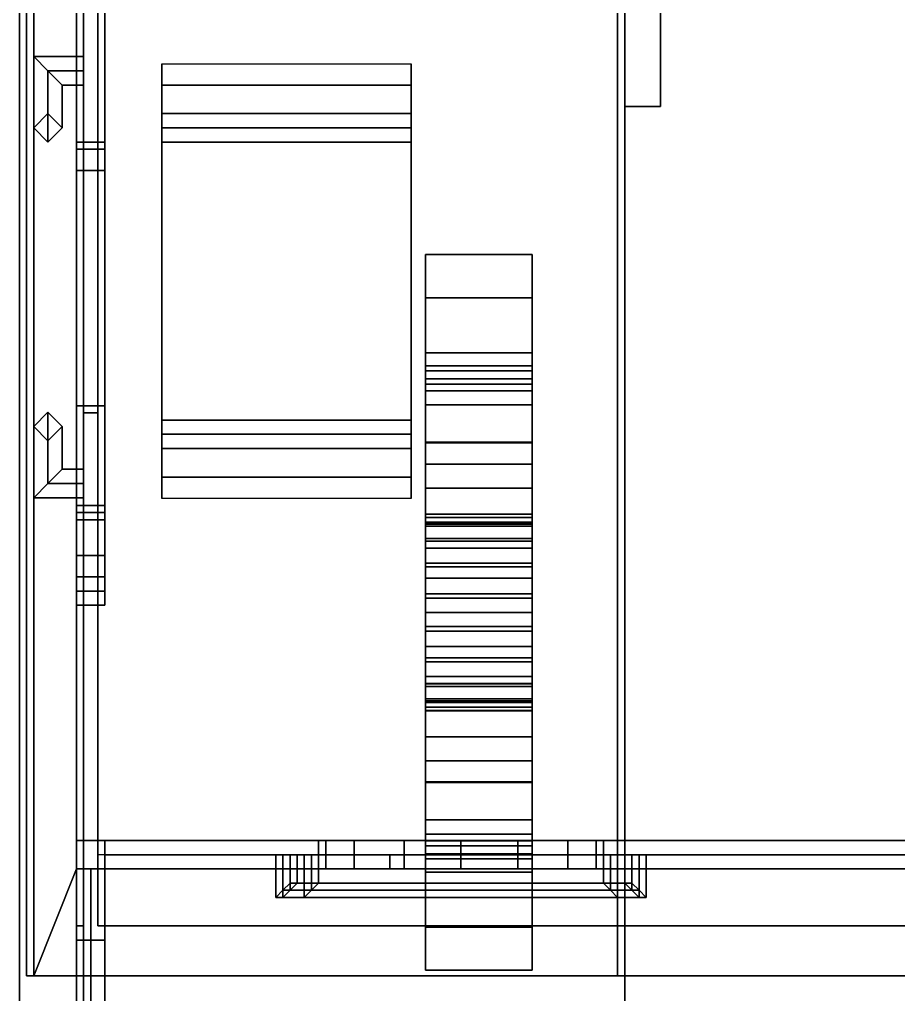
# Model space of a CAD drawing. Header units: millimetres. Extents: x -1.2 to 3, y -5.2 to 18.7.
# Drawn here: x -1.22 to 0.014, y -3.946 to -2.578 of the extents above; entities that cross this region are included whole.
import ezdxf

# ---------------------------------------------------------------- set-up
doc = ezdxf.new("R2010")
doc.units = ezdxf.units.MM
doc.layers.add('cab', color=3, linetype='Continuous')
doc.layers.add('wheels', color=1, linetype='Continuous')

msp = doc.modelspace()

# ---------------------------------------------------------------- linework, layer by layer
for points in [[(-1.22, 4.67, 1.04), (-1.22, -4.83, 1.04), (-1.22, -4.83, 1.15), (-1.22, 4.67, 1.15)], [(1.22, 4.67, 1.04), (1.22, -4.83, 1.04), (-1.22, -4.83, 1.04), (-1.22, 4.67, 1.04)], [(-1.13, 1.91, 1.15), (-1.22, 4.67, 1.15), (-1.22, -4.83, 1.15), (-1.13, -4.83, 1.15)], [(-0.37, 3.47, 0.46), (-0.37, -4.13, 0.46), (-0.37, -4.13, 1.04), (-0.37, 3.47, 1.04)], [(0.37, 3.47, 0.46), (0.37, -4.13, 0.46), (-0.37, -4.13, 0.46), (-0.37, 3.47, 0.46)], [(-0.37, -2.7, 0.43), (-0.37, -0.46, 0.14), (-0.32, -0.46, 0.14), (-0.32, -2.7, 0.43)], [(-0.37, -2.7, 0.5), (-0.37, -0.46, 0.21), (-0.37, -0.46, 0.14), (-0.37, -2.7, 0.43)], [(-0.32, -2.7, 0.5), (-0.32, -0.46, 0.21), (-0.37, -0.46, 0.21), (-0.37, -2.7, 0.5)], [(-0.32, -0.46, 0.14), (-0.32, -0.46, 0.21), (-0.32, -2.7, 0.5), (-0.32, -2.7, 0.43)], [(-1.21, -3.92, 3.29), (-0.38, -3.92, 3.37), (-0.38, -1.12, 3.37), (-1.21, -1.12, 3.29)], [(-1.21, -1.12, 3.29), (-1.2, -1.12, 3.19), (-1.2, -3.92, 3.19), (-1.21, -3.92, 3.29)], [(-1.14, -1.28, 3.19), (-1.14, -3.77, 3.19), (-1.2, -3.92, 3.19), (-1.2, -1.12, 3.19)], [(-0.38, -3.92, 3.37), (0.36, -3.92, 3.37), (0.36, -1.12, 3.37), (-0.38, -1.12, 3.37)], [(-1.14, -1.28, 3.15), (-1.14, -3.77, 3.15), (-1.14, -3.77, 3.19), (-1.14, -1.28, 3.19)], [(1.14, -1.28, 3.15), (1.14, -3.77, 3.15), (-1.14, -3.77, 3.15), (-1.14, -1.28, 3.15)], [(-1.1, -2.76, 2.44), (-1.14, -2.76, 2.44), (-1.14, -1.78, 2.44), (-1.1, -1.78, 2.44)], [(-1.14, -1.79, 2.48), (-1.14, -1.78, 2.44), (-1.14, -2.76, 2.44), (-1.14, -2.76, 2.48)], [(-1.1, -1.79, 2.48), (-1.14, -1.79, 2.48), (-1.14, -2.76, 2.48), (-1.1, -2.76, 2.48)], [(-1.1, -2.76, 2.48), (-1.1, -2.76, 2.44), (-1.1, -1.78, 2.44), (-1.1, -1.79, 2.48)], [(-1.14, -2.79, 3.09), (-1.1, -2.79, 3.09), (-1.1, -2.26, 3.09), (-1.14, -2.26, 3.09)], [(-1.14, -2.26, 3.09), (-1.14, -2.3, 3.05), (-1.14, -2.75, 3.05), (-1.14, -2.79, 3.09)], [(-1.1, -2.79, 3.09), (-1.1, -2.75, 3.05), (-1.1, -2.3, 3.05), (-1.1, -2.26, 3.09)], [(-1.14, -2.3, 3.05), (-1.1, -2.3, 3.05), (-1.1, -2.75, 3.05), (-1.14, -2.75, 3.05)], [(-1.18, -2.65, 1.32), (-1.2, -2.63, 1.3), (-1.2, -2.73, 1.3), (-1.18, -2.71, 1.32)], [(-1.2, -2.63, 1.3), (-1.18, -2.65, 1.28), (-1.18, -2.75, 1.28), (-1.2, -2.73, 1.3)], [(-1.13, -2.65, 1.32), (-1.13, -2.63, 1.3), (-1.2, -2.63, 1.3), (-1.18, -2.65, 1.32)], [(-1.13, -2.63, 1.3), (-1.13, -2.65, 1.28), (-1.18, -2.65, 1.28), (-1.2, -2.63, 1.3)], [(-1.18, -2.65, 2.34), (-1.2, -2.63, 2.32), (-1.2, -2.73, 2.32), (-1.18, -2.75, 2.34)], [(-1.2, -2.63, 2.32), (-1.18, -2.65, 2.3), (-1.18, -2.71, 2.3), (-1.2, -2.73, 2.32)], [(-1.13, -2.65, 2.34), (-1.13, -2.63, 2.32), (-1.2, -2.63, 2.32), (-1.18, -2.65, 2.34)], [(-1.13, -2.63, 2.32), (-1.13, -2.65, 2.3), (-1.18, -2.65, 2.3), (-1.2, -2.63, 2.32)], [(-1.02, -2.71, 0.94), (-1.02, -3.18, 0.94), (-1.02, -3.25, 1.04), (-1.02, -2.64, 1.04)], [(-0.67, -2.64, 1.04), (-0.67, -2.71, 0.94), (-1.02, -2.71, 0.94), (-1.02, -2.64, 1.04)], [(-0.67, -3.25, 1.04), (-0.67, -3.18, 0.94), (-0.67, -2.71, 0.94), (-0.67, -2.64, 1.04)], [(-1.16, -2.67, 1.3), (-1.18, -2.65, 1.32), (-1.18, -2.71, 1.32), (-1.16, -2.73, 1.3)], [(-1.18, -2.65, 1.28), (-1.16, -2.67, 1.3), (-1.16, -2.73, 1.3), (-1.18, -2.75, 1.28)], [(-1.13, -2.67, 1.3), (-1.13, -2.65, 1.32), (-1.18, -2.65, 1.32), (-1.16, -2.67, 1.3)], [(-1.13, -2.65, 1.28), (-1.13, -2.67, 1.3), (-1.16, -2.67, 1.3), (-1.18, -2.65, 1.28)], [(-1.16, -2.67, 2.32), (-1.18, -2.65, 2.34), (-1.18, -2.75, 2.34), (-1.16, -2.73, 2.32)], [(-1.18, -2.65, 2.3), (-1.16, -2.67, 2.32), (-1.16, -2.73, 2.32), (-1.18, -2.71, 2.3)], [(-1.13, -2.67, 2.32), (-1.13, -2.65, 2.34), (-1.18, -2.65, 2.34), (-1.16, -2.67, 2.32)], [(-1.13, -2.65, 2.3), (-1.13, -2.67, 2.32), (-1.16, -2.67, 2.32), (-1.18, -2.65, 2.3)], [(-1.02, -2.67, 0.43), (-1.02, -2.73, 0.58), (-0.67, -2.73, 0.58), (-0.67, -2.67, 0.43)], [(-1.02, -3.16, 0.58), (-1.02, -2.73, 0.58), (-1.02, -2.67, 0.43), (-1.02, -3.22, 0.43)], [(-0.67, -2.67, 0.43), (-0.67, -2.67, 0.36), (-1.02, -2.67, 0.36), (-1.02, -2.67, 0.43)], [(-1.02, -2.67, 0.36), (-1.02, -3.22, 0.36), (-1.02, -3.22, 0.43), (-1.02, -2.67, 0.43)], [(-0.67, -2.67, 0.36), (-0.67, -3.22, 0.36), (-1.02, -3.22, 0.36), (-1.02, -2.67, 0.36)], [(-0.67, -2.67, 0.43), (-0.67, -2.73, 0.58), (-0.67, -3.16, 0.58), (-0.67, -3.22, 0.43)], [(-0.67, -3.22, 0.43), (-0.67, -3.22, 0.36), (-0.67, -2.67, 0.36), (-0.67, -2.67, 0.43)], [(-1.18, -2.71, 1.32), (-1.2, -2.73, 1.3), (-1.2, -2.73, 2.32), (-1.18, -2.71, 2.3)], [(-1.16, -2.73, 1.3), (-1.18, -2.71, 1.32), (-1.18, -2.71, 2.3), (-1.16, -2.73, 2.32)], [(-1.02, -3.18, 0.94), (-1.02, -2.71, 0.94), (-1.02, -2.75, 0.82), (-1.02, -3.14, 0.82)], [(-1.02, -2.75, 0.82), (-1.02, -2.71, 0.94), (-0.67, -2.71, 0.94), (-0.67, -2.75, 0.82)], [(-0.67, -2.75, 0.82), (-0.67, -2.71, 0.94), (-0.67, -3.18, 0.94), (-0.67, -3.14, 0.82)], [(-1.2, -2.73, 1.3), (-1.18, -2.75, 1.28), (-1.18, -2.75, 2.34), (-1.2, -2.73, 2.32)], [(-1.18, -2.75, 1.28), (-1.16, -2.73, 1.3), (-1.16, -2.73, 2.32), (-1.18, -2.75, 2.34)], [(-1.02, -2.73, 0.58), (-1.02, -3.16, 0.58), (-1.02, -3.14, 0.73), (-1.02, -2.75, 0.73)], [(-0.67, -2.75, 0.73), (-0.67, -2.73, 0.58), (-1.02, -2.73, 0.58), (-1.02, -2.75, 0.73)], [(-0.67, -3.14, 0.73), (-0.67, -3.16, 0.58), (-0.67, -2.73, 0.58), (-0.67, -2.75, 0.73)], [(-1.14, -2.79, 3.09), (-1.14, -2.75, 3.05), (-1.14, -3.26, 2.99), (-1.14, -3.28, 3.03)], [(-1.14, -2.75, 3.05), (-1.1, -2.75, 3.05), (-1.1, -3.26, 2.99), (-1.14, -3.26, 2.99)], [(-1.1, -3.28, 3.03), (-1.1, -3.26, 2.99), (-1.1, -2.75, 3.05), (-1.1, -2.79, 3.09)], [(-1.02, -2.75, 0.73), (-1.02, -3.14, 0.73), (-1.02, -3.14, 0.82), (-1.02, -2.75, 0.82)], [(-0.67, -2.75, 0.82), (-0.67, -2.75, 0.73), (-1.02, -2.75, 0.73), (-1.02, -2.75, 0.82)], [(-0.67, -3.14, 0.82), (-0.67, -3.14, 0.73), (-0.67, -2.75, 0.73), (-0.67, -2.75, 0.82)], [(-1.14, -2.76, 2.48), (-1.14, -2.76, 2.44), (-1.1, -2.76, 2.44), (-1.1, -2.76, 2.48)], [(-1.14, -3.28, 3.03), (-1.1, -3.28, 3.03), (-1.1, -2.79, 3.09), (-1.14, -2.79, 3.09)], [(-1.2, -3.1491, 2.3203), (-1.18, -3.1291, 2.3403), (-1.18, -3.1291, 1.2803), (-1.2, -3.1491, 1.3003)], [(-1.18, -3.2291, 1.2803), (-1.2, -3.2491, 1.3003), (-1.2, -3.1491, 1.3003), (-1.18, -3.1291, 1.2803)], [(-1.2, -3.2491, 2.3203), (-1.18, -3.2291, 2.3403), (-1.18, -3.1291, 2.3403), (-1.2, -3.1491, 2.3203)], [(-1.18, -3.1291, 2.3403), (-1.16, -3.1491, 2.3203), (-1.16, -3.1491, 1.3003), (-1.18, -3.1291, 1.2803)], [(-1.16, -3.2091, 1.3003), (-1.18, -3.2291, 1.2803), (-1.18, -3.1291, 1.2803), (-1.16, -3.1491, 1.3003)], [(-1.18, -3.2291, 2.3403), (-1.16, -3.2091, 2.3203), (-1.16, -3.1491, 2.3203), (-1.18, -3.1291, 2.3403)], [(-1.14, -3.12, 2.44), (-1.1, -3.12, 2.44), (-1.1, -3.27, 2.44), (-1.14, -3.27, 2.44)], [(-1.14, -3.12, 2.48), (-1.14, -3.12, 2.44), (-1.14, -3.27, 2.44), (-1.14, -3.26, 2.48)], [(-1.1, -3.12, 2.48), (-1.1, -3.12, 2.44), (-1.14, -3.12, 2.44), (-1.14, -3.12, 2.48)], [(-1.14, -3.26, 2.48), (-1.1, -3.26, 2.48), (-1.1, -3.12, 2.48), (-1.14, -3.12, 2.48)], [(-1.1, -3.26, 2.48), (-1.1, -3.27, 2.44), (-1.1, -3.12, 2.44), (-1.1, -3.12, 2.48)], [(-1.02, -3.14, 0.82), (-1.02, -3.14, 0.73), (-0.67, -3.14, 0.73), (-0.67, -3.14, 0.82)], [(-1.02, -3.14, 0.73), (-1.02, -3.16, 0.58), (-0.67, -3.16, 0.58), (-0.67, -3.14, 0.73)], [(-0.67, -3.14, 0.82), (-0.67, -3.18, 0.94), (-1.02, -3.18, 0.94), (-1.02, -3.14, 0.82)], [(-1.18, -3.1691, 2.3003), (-1.2, -3.1491, 2.3203), (-1.2, -3.1491, 1.3003), (-1.18, -3.1691, 1.3203)], [(-1.2, -3.2491, 1.3003), (-1.18, -3.2291, 1.3203), (-1.18, -3.1691, 1.3203), (-1.2, -3.1491, 1.3003)], [(-1.18, -3.2291, 2.3003), (-1.2, -3.2491, 2.3203), (-1.2, -3.1491, 2.3203), (-1.18, -3.1691, 2.3003)], [(-1.16, -3.1491, 2.3203), (-1.18, -3.1691, 2.3003), (-1.18, -3.1691, 1.3203), (-1.16, -3.1491, 1.3003)], [(-1.18, -3.2291, 1.3203), (-1.16, -3.2091, 1.3003), (-1.16, -3.1491, 1.3003), (-1.18, -3.1691, 1.3203)], [(-1.16, -3.2091, 2.3203), (-1.18, -3.2291, 2.3003), (-1.18, -3.1691, 2.3003), (-1.16, -3.1491, 2.3203)], [(-0.67, -3.22, 0.43), (-0.67, -3.16, 0.58), (-1.02, -3.16, 0.58), (-1.02, -3.22, 0.43)], [(-1.02, -3.25, 1.04), (-1.02, -3.18, 0.94), (-0.67, -3.18, 0.94), (-0.67, -3.25, 1.04)], [(-1.13, -3.2091, 1.3003), (-1.13, -3.2291, 1.2803), (-1.18, -3.2291, 1.2803), (-1.16, -3.2091, 1.3003)], [(-1.13, -3.2291, 1.3203), (-1.13, -3.2091, 1.3003), (-1.16, -3.2091, 1.3003), (-1.18, -3.2291, 1.3203)], [(-1.13, -3.2091, 2.3203), (-1.13, -3.2291, 2.3003), (-1.18, -3.2291, 2.3003), (-1.16, -3.2091, 2.3203)], [(-1.13, -3.2291, 2.3403), (-1.13, -3.2091, 2.3203), (-1.16, -3.2091, 2.3203), (-1.18, -3.2291, 2.3403)], [(-1.13, -3.2291, 1.2803), (-1.13, -3.2491, 1.3003), (-1.2, -3.2491, 1.3003), (-1.18, -3.2291, 1.2803)], [(-1.13, -3.2491, 1.3003), (-1.13, -3.2291, 1.3203), (-1.18, -3.2291, 1.3203), (-1.2, -3.2491, 1.3003)], [(-1.13, -3.2291, 2.3003), (-1.13, -3.2491, 2.3203), (-1.2, -3.2491, 2.3203), (-1.18, -3.2291, 2.3003)], [(-1.13, -3.2491, 2.3203), (-1.13, -3.2291, 2.3403), (-1.18, -3.2291, 2.3403), (-1.2, -3.2491, 2.3203)], [(-1.02, -3.22, 0.43), (-1.02, -3.22, 0.36), (-0.67, -3.22, 0.36), (-0.67, -3.22, 0.43)], [(-1.14, -3.33, 2.53), (-1.1, -3.33, 2.53), (-1.1, -3.26, 2.48), (-1.14, -3.26, 2.48)], [(-1.14, -3.26, 2.48), (-1.14, -3.27, 2.44), (-1.14, -3.36, 2.5), (-1.14, -3.33, 2.53)], [(-1.14, -3.28, 3.03), (-1.14, -3.26, 2.99), (-1.14, -3.33, 2.93), (-1.14, -3.38, 2.94)], [(-1.14, -3.26, 2.99), (-1.1, -3.26, 2.99), (-1.1, -3.33, 2.93), (-1.14, -3.33, 2.93)], [(-1.14, -3.27, 2.44), (-1.1, -3.27, 2.44), (-1.1, -3.36, 2.5), (-1.14, -3.36, 2.5)], [(-1.1, -3.33, 2.53), (-1.1, -3.36, 2.5), (-1.1, -3.27, 2.44), (-1.1, -3.26, 2.48)], [(-1.1, -3.38, 2.94), (-1.1, -3.33, 2.93), (-1.1, -3.26, 2.99), (-1.1, -3.28, 3.03)], [(-1.14, -3.38, 2.94), (-1.1, -3.38, 2.94), (-1.1, -3.28, 3.03), (-1.14, -3.28, 3.03)], [(-1.14, -3.33, 2.53), (-1.14, -3.36, 2.5), (-1.14, -3.4, 2.58), (-1.14, -3.36, 2.59)], [(-1.14, -3.36, 2.59), (-1.1, -3.36, 2.59), (-1.1, -3.33, 2.53), (-1.14, -3.33, 2.53)], [(-1.14, -3.38, 2.94), (-1.14, -3.33, 2.93), (-1.14, -3.36, 2.88), (-1.14, -3.4, 2.89)], [(-1.14, -3.33, 2.93), (-1.1, -3.33, 2.93), (-1.1, -3.36, 2.88), (-1.14, -3.36, 2.88)], [(-1.1, -3.36, 2.59), (-1.1, -3.4, 2.58), (-1.1, -3.36, 2.5), (-1.1, -3.33, 2.53)], [(-1.1, -3.4, 2.89), (-1.1, -3.36, 2.88), (-1.1, -3.33, 2.93), (-1.1, -3.38, 2.94)], [(-1.14, -3.4, 2.89), (-1.14, -3.36, 2.88), (-1.14, -3.36, 2.59), (-1.14, -3.4, 2.58)], [(-1.14, -3.36, 2.88), (-1.1, -3.36, 2.88), (-1.1, -3.36, 2.59), (-1.14, -3.36, 2.59)], [(-1.14, -3.36, 2.5), (-1.1, -3.36, 2.5), (-1.1, -3.4, 2.58), (-1.14, -3.4, 2.58)], [(-1.1, -3.4, 2.58), (-1.1, -3.36, 2.59), (-1.1, -3.36, 2.88), (-1.1, -3.4, 2.89)], [(-1.14, -3.4, 2.89), (-1.1, -3.4, 2.89), (-1.1, -3.38, 2.94), (-1.14, -3.38, 2.94)], [(-1.14, -3.4, 2.58), (-1.1, -3.4, 2.58), (-1.1, -3.4, 2.89), (-1.14, -3.4, 2.89)], [(-1.14, -3.77, 2.58), (-1.14, -3.73, 2.56), (-1.14, -3.85, 2.44), (-1.14, -3.87, 2.48)], [(-1.14, -3.73, 2.56), (-1.13, -3.73, 2.56), (-1.13, -3.85, 2.44), (-1.14, -3.85, 2.44)], [(-1.14, -3.77, 3.15), (-1.14, -3.73, 3.15), (-1.14, -3.73, 2.56), (-1.14, -3.77, 2.58)], [(-1.14, -3.73, 3.15), (-1.13, -3.73, 3.15), (-1.13, -3.73, 2.56), (-1.14, -3.73, 2.56)], [(-1.13, -3.73, 1.15), (-1.13, -4.83, 1.15), (-1.13, -4.83, 2.44), (-1.13, -3.73, 2.44)], [(1.13, -3.73, 2.44), (1.13, -3.73, 1.15), (-1.13, -3.73, 1.15), (-1.13, -3.73, 2.44)], [(-1.11, -3.73, 2.56), (-1.1, -3.73, 2.56), (-1.1, -3.85, 2.44), (-1.11, -3.85, 2.44)], [(-1.1, -3.87, 2.48), (-1.1, -3.85, 2.44), (-1.1, -3.73, 2.56), (-1.1, -3.77, 2.58)], [(-1.1, -3.77, 2.58), (-1.1, -3.73, 2.56), (-1.1, -3.73, 3.15), (-1.1, -3.77, 3.15)], [(-0.83, -3.73, 2.94), (-0.79, -3.73, 2.94), (-0.8, -3.73, 2.87), (-0.84, -3.73, 2.87)], [(-0.8, -3.73, 2.87), (-0.79, -3.73, 2.8), (-0.83, -3.73, 2.8), (-0.84, -3.73, 2.87)], [(-0.79, -3.73, 3.01), (-0.75, -3.73, 3.01), (-0.79, -3.73, 2.94), (-0.83, -3.73, 2.94)], [(-0.79, -3.73, 2.8), (-0.75, -3.73, 2.73), (-0.79, -3.73, 2.73), (-0.83, -3.73, 2.8)], [(-0.8, -3.73, 2.87), (-0.79, -3.73, 2.94), (-0.79, -3.77, 2.94), (-0.8, -3.77, 2.87)], [(-0.8, -3.77, 2.87), (-0.79, -3.77, 2.8), (-0.79, -3.73, 2.8), (-0.8, -3.73, 2.87)], [(-0.7, -3.73, 3.08), (-0.68, -3.73, 3.05), (-0.75, -3.73, 3.01), (-0.79, -3.73, 3.01)], [(-0.79, -3.73, 2.94), (-0.75, -3.73, 3.01), (-0.75, -3.77, 3.01), (-0.79, -3.77, 2.94)], [(-0.75, -3.73, 2.73), (-0.68, -3.73, 2.69), (-0.7, -3.73, 2.66), (-0.79, -3.73, 2.73)], [(-0.79, -3.77, 2.8), (-0.75, -3.77, 2.73), (-0.75, -3.73, 2.73), (-0.79, -3.73, 2.8)], [(-0.75, -3.73, 3.01), (-0.68, -3.73, 3.05), (-0.68, -3.77, 3.05), (-0.75, -3.77, 3.01)], [(-0.75, -3.77, 2.73), (-0.68, -3.77, 2.69), (-0.68, -3.73, 2.69), (-0.75, -3.73, 2.73)], [(-0.6, -3.73, 3.1), (-0.6, -3.73, 3.07), (-0.68, -3.73, 3.05), (-0.7, -3.73, 3.08)], [(-0.68, -3.73, 2.69), (-0.6, -3.73, 2.67), (-0.6, -3.73, 2.64), (-0.7, -3.73, 2.66)], [(-0.68, -3.73, 3.05), (-0.6, -3.73, 3.07), (-0.6, -3.77, 3.07), (-0.68, -3.77, 3.05)], [(-0.68, -3.77, 2.69), (-0.6, -3.77, 2.67), (-0.6, -3.73, 2.67), (-0.68, -3.73, 2.69)], [(-0.52, -3.77, 3.05), (-0.6, -3.77, 3.07), (-0.6, -3.73, 3.07), (-0.52, -3.73, 3.05)], [(-0.52, -3.73, 3.05), (-0.6, -3.73, 3.07), (-0.6, -3.73, 3.1), (-0.5, -3.73, 3.08)], [(-0.6, -3.73, 2.64), (-0.6, -3.73, 2.67), (-0.52, -3.73, 2.69), (-0.5, -3.73, 2.66)], [(-0.52, -3.73, 2.69), (-0.6, -3.73, 2.67), (-0.6, -3.77, 2.67), (-0.52, -3.77, 2.69)], [(-0.45, -3.77, 3.01), (-0.52, -3.77, 3.05), (-0.52, -3.73, 3.05), (-0.45, -3.73, 3.01)], [(-0.45, -3.73, 3.01), (-0.52, -3.73, 3.05), (-0.5, -3.73, 3.08), (-0.41, -3.73, 3.01)], [(-0.5, -3.73, 2.66), (-0.52, -3.73, 2.69), (-0.45, -3.73, 2.73), (-0.41, -3.73, 2.73)], [(-0.45, -3.73, 2.73), (-0.52, -3.73, 2.69), (-0.52, -3.77, 2.69), (-0.45, -3.77, 2.73)], [(-0.41, -3.77, 2.94), (-0.45, -3.77, 3.01), (-0.45, -3.73, 3.01), (-0.41, -3.73, 2.94)], [(-0.41, -3.73, 2.94), (-0.45, -3.73, 3.01), (-0.41, -3.73, 3.01), (-0.37, -3.73, 2.94)], [(-0.41, -3.73, 2.73), (-0.45, -3.73, 2.73), (-0.41, -3.73, 2.8), (-0.37, -3.73, 2.8)], [(-0.41, -3.73, 2.8), (-0.45, -3.73, 2.73), (-0.45, -3.77, 2.73), (-0.41, -3.77, 2.8)], [(-0.4, -3.77, 2.87), (-0.41, -3.77, 2.94), (-0.41, -3.73, 2.94), (-0.4, -3.73, 2.87)], [(-0.4, -3.73, 2.87), (-0.41, -3.73, 2.94), (-0.37, -3.73, 2.94), (-0.36, -3.73, 2.87)], [(-0.37, -3.73, 2.8), (-0.41, -3.73, 2.8), (-0.4, -3.73, 2.87), (-0.36, -3.73, 2.87)], [(-0.4, -3.73, 2.87), (-0.41, -3.73, 2.8), (-0.41, -3.77, 2.8), (-0.4, -3.77, 2.87)], [(-1.11, -3.75, 2.44), (-1.11, -3.85, 2.44), (1.11, -3.85, 2.44), (1.11, -3.75, 2.44)], [(-0.85, -3.75, 2.83), (-0.86, -3.75, 2.82), (-0.86, -3.81, 2.82), (-0.85, -3.8, 2.83)], [(-0.86, -3.75, 2.82), (-0.85, -3.75, 2.81), (-0.85, -3.8, 2.81), (-0.86, -3.81, 2.82)], [(-0.84, -3.75, 2.79), (-0.85, -3.75, 2.78), (-0.85, -3.81, 2.78), (-0.84, -3.8, 2.79)], [(-0.85, -3.75, 2.78), (-0.84, -3.75, 2.77), (-0.84, -3.8, 2.77), (-0.85, -3.81, 2.78)], [(-0.84, -3.75, 2.82), (-0.85, -3.75, 2.83), (-0.85, -3.8, 2.83), (-0.84, -3.79, 2.82)], [(-0.85, -3.75, 2.81), (-0.84, -3.75, 2.82), (-0.84, -3.79, 2.82), (-0.85, -3.8, 2.81)], [(-0.84, -3.77, 2.87), (-0.83, -3.77, 2.94), (-0.83, -3.75, 2.94), (-0.84, -3.75, 2.87)], [(-0.84, -3.75, 2.87), (-0.83, -3.75, 2.8), (-0.83, -3.77, 2.8), (-0.84, -3.77, 2.87)], [(-0.83, -3.75, 2.78), (-0.84, -3.75, 2.79), (-0.84, -3.8, 2.79), (-0.83, -3.79, 2.78)], [(-0.84, -3.75, 2.77), (-0.83, -3.75, 2.78), (-0.83, -3.79, 2.78), (-0.84, -3.8, 2.77)], [(-0.83, -3.77, 2.94), (-0.79, -3.77, 3.01), (-0.79, -3.75, 3.01), (-0.83, -3.75, 2.94)], [(-0.83, -3.75, 2.8), (-0.79, -3.75, 2.73), (-0.79, -3.77, 2.73), (-0.83, -3.77, 2.8)], [(-0.81, -3.75, 2.74), (-0.82, -3.75, 2.73), (-0.82, -3.81, 2.73), (-0.81, -3.8, 2.74)], [(-0.82, -3.75, 2.73), (-0.81, -3.75, 2.72), (-0.81, -3.8, 2.72), (-0.82, -3.81, 2.73)], [(-0.8, -3.75, 2.73), (-0.81, -3.75, 2.74), (-0.81, -3.8, 2.74), (-0.8, -3.79, 2.73)], [(-0.81, -3.75, 2.72), (-0.8, -3.75, 2.73), (-0.8, -3.79, 2.73), (-0.81, -3.8, 2.72)], [(-0.79, -3.77, 3.01), (-0.7, -3.77, 3.08), (-0.7, -3.75, 3.08), (-0.79, -3.75, 3.01)], [(-0.79, -3.75, 2.73), (-0.7, -3.75, 2.66), (-0.7, -3.77, 2.66), (-0.79, -3.77, 2.73)], [(-0.7, -3.77, 3.08), (-0.6, -3.77, 3.1), (-0.6, -3.75, 3.1), (-0.7, -3.75, 3.08)], [(-0.7, -3.75, 2.66), (-0.6, -3.75, 2.64), (-0.6, -3.77, 2.64), (-0.7, -3.77, 2.66)], [(-0.5, -3.75, 3.08), (-0.6, -3.75, 3.1), (-0.6, -3.77, 3.1), (-0.5, -3.77, 3.08)], [(-0.5, -3.77, 2.66), (-0.6, -3.77, 2.64), (-0.6, -3.75, 2.64), (-0.5, -3.75, 2.66)], [(-0.41, -3.75, 3.01), (-0.5, -3.75, 3.08), (-0.5, -3.77, 3.08), (-0.41, -3.77, 3.01)], [(-0.41, -3.77, 2.73), (-0.5, -3.77, 2.66), (-0.5, -3.75, 2.66), (-0.41, -3.75, 2.73)], [(-0.37, -3.75, 2.94), (-0.41, -3.75, 3.01), (-0.41, -3.77, 3.01), (-0.37, -3.77, 2.94)], [(-0.37, -3.77, 2.8), (-0.41, -3.77, 2.73), (-0.41, -3.75, 2.73), (-0.37, -3.75, 2.8)], [(-0.39, -3.75, 2.74), (-0.4, -3.75, 2.73), (-0.4, -3.79, 2.73), (-0.39, -3.8, 2.74)], [(-0.4, -3.75, 2.73), (-0.39, -3.75, 2.72), (-0.39, -3.8, 2.72), (-0.4, -3.79, 2.73)], [(-0.38, -3.75, 2.73), (-0.39, -3.75, 2.74), (-0.39, -3.8, 2.74), (-0.38, -3.81, 2.73)], [(-0.39, -3.75, 2.72), (-0.38, -3.75, 2.73), (-0.38, -3.81, 2.73), (-0.39, -3.8, 2.72)], [(-0.36, -3.75, 2.87), (-0.37, -3.75, 2.94), (-0.37, -3.77, 2.94), (-0.36, -3.77, 2.87)], [(-0.36, -3.77, 2.87), (-0.37, -3.77, 2.8), (-0.37, -3.75, 2.8), (-0.36, -3.75, 2.87)], [(-0.36, -3.75, 2.79), (-0.37, -3.75, 2.78), (-0.37, -3.79, 2.78), (-0.36, -3.8, 2.79)], [(-0.37, -3.75, 2.78), (-0.36, -3.75, 2.77), (-0.36, -3.8, 2.77), (-0.37, -3.79, 2.78)], [(-0.35, -3.75, 2.78), (-0.36, -3.75, 2.79), (-0.36, -3.8, 2.79), (-0.35, -3.81, 2.78)], [(-0.36, -3.75, 2.77), (-0.35, -3.75, 2.78), (-0.35, -3.81, 2.78), (-0.36, -3.8, 2.77)], [(-0.35, -3.75, 2.83), (-0.36, -3.75, 2.82), (-0.36, -3.79, 2.82), (-0.35, -3.8, 2.83)], [(-0.36, -3.75, 2.82), (-0.35, -3.75, 2.81), (-0.35, -3.8, 2.81), (-0.36, -3.79, 2.82)], [(-0.34, -3.75, 2.82), (-0.35, -3.75, 2.83), (-0.35, -3.8, 2.83), (-0.34, -3.81, 2.82)], [(-0.35, -3.75, 2.81), (-0.34, -3.75, 2.82), (-0.34, -3.81, 2.82), (-0.35, -3.8, 2.81)], [(-1.2, -3.92, 3.19), (-1.14, -3.77, 3.19), (1.14, -3.77, 3.19), (1.18, -3.92, 3.19)], [(-1.14, -3.87, 2.48), (-1.1, -3.87, 2.48), (-1.1, -3.77, 2.58), (-1.14, -3.77, 2.58)], [(-1.14, -3.77, 2.58), (-1.1, -3.77, 2.58), (-1.1, -3.77, 3.15), (-1.14, -3.77, 3.15)], [(-1.14, -3.77, 3.19), (-1.14, -3.77, 3.15), (1.14, -3.77, 3.15), (1.14, -3.77, 3.19)], [(-1.12, -3.77, 2.54), (-1.12, -4.76, 2.54), (-1.13, -4.76, 2.54), (-1.13, -3.77, 2.54)], [(-1.13, -3.77, 2.54), (-1.13, -4.83, 2.54), (-1.13, -4.83, 2.59), (-1.13, -3.77, 2.59)], [(-1.13, -3.77, 2.59), (-1.13, -4.83, 2.59), (-1.12, -4.83, 2.59), (-1.12, -3.77, 2.59)], [(-1.12, -3.77, 2.67), (-1.12, -4.88, 2.67), (-1.13, -4.89, 2.67), (-1.13, -3.77, 2.67)], [(-1.13, -3.77, 2.67), (-1.13, -4.89, 2.67), (-1.13, -4.92, 2.72), (-1.13, -3.77, 2.72)], [(-1.13, -3.77, 2.72), (-1.13, -4.92, 2.72), (-1.12, -4.91, 2.72), (-1.12, -3.77, 2.72)], [(-1.12, -4.82, 2.59), (-1.12, -4.82, 2.54), (-1.12, -3.77, 2.54), (-1.12, -3.77, 2.59)], [(-1.12, -4.91, 2.72), (-1.12, -4.88, 2.67), (-1.12, -3.77, 2.67), (-1.12, -3.77, 2.72)], [(-0.8, -3.77, 2.87), (-0.79, -3.77, 2.94), (-0.83, -3.77, 2.94), (-0.84, -3.77, 2.87)], [(-0.83, -3.77, 2.8), (-0.79, -3.77, 2.8), (-0.8, -3.77, 2.87), (-0.84, -3.77, 2.87)], [(-0.79, -3.77, 2.94), (-0.75, -3.77, 3.01), (-0.79, -3.77, 3.01), (-0.83, -3.77, 2.94)], [(-0.79, -3.77, 2.73), (-0.75, -3.77, 2.73), (-0.79, -3.77, 2.8), (-0.83, -3.77, 2.8)], [(-0.75, -3.77, 3.01), (-0.68, -3.77, 3.05), (-0.7, -3.77, 3.08), (-0.79, -3.77, 3.01)], [(-0.7, -3.77, 2.66), (-0.68, -3.77, 2.69), (-0.75, -3.77, 2.73), (-0.79, -3.77, 2.73)], [(-0.68, -3.77, 3.05), (-0.6, -3.77, 3.07), (-0.6, -3.77, 3.1), (-0.7, -3.77, 3.08)], [(-0.6, -3.77, 2.64), (-0.6, -3.77, 2.67), (-0.68, -3.77, 2.69), (-0.7, -3.77, 2.66)], [(-0.6, -3.77, 3.1), (-0.6, -3.77, 3.07), (-0.52, -3.77, 3.05), (-0.5, -3.77, 3.08)], [(-0.52, -3.77, 2.69), (-0.6, -3.77, 2.67), (-0.6, -3.77, 2.64), (-0.5, -3.77, 2.66)], [(-0.5, -3.77, 3.08), (-0.52, -3.77, 3.05), (-0.45, -3.77, 3.01), (-0.41, -3.77, 3.01)], [(-0.45, -3.77, 2.73), (-0.52, -3.77, 2.69), (-0.5, -3.77, 2.66), (-0.41, -3.77, 2.73)], [(-0.41, -3.77, 3.01), (-0.45, -3.77, 3.01), (-0.41, -3.77, 2.94), (-0.37, -3.77, 2.94)], [(-0.41, -3.77, 2.8), (-0.45, -3.77, 2.73), (-0.41, -3.77, 2.73), (-0.37, -3.77, 2.8)], [(-0.37, -3.77, 2.94), (-0.41, -3.77, 2.94), (-0.4, -3.77, 2.87), (-0.36, -3.77, 2.87)], [(-0.4, -3.77, 2.87), (-0.41, -3.77, 2.8), (-0.37, -3.77, 2.8), (-0.36, -3.77, 2.87)], [(-0.35, -3.8, 2.83), (-0.36, -3.79, 2.82), (-0.84, -3.79, 2.82), (-0.85, -3.8, 2.83)], [(-0.36, -3.79, 2.82), (-0.35, -3.8, 2.81), (-0.85, -3.8, 2.81), (-0.84, -3.79, 2.82)], [(-0.36, -3.8, 2.79), (-0.37, -3.79, 2.78), (-0.83, -3.79, 2.78), (-0.84, -3.8, 2.79)], [(-0.37, -3.79, 2.78), (-0.36, -3.8, 2.77), (-0.84, -3.8, 2.77), (-0.83, -3.79, 2.78)], [(-0.39, -3.8, 2.74), (-0.4, -3.79, 2.73), (-0.8, -3.79, 2.73), (-0.81, -3.8, 2.74)], [(-0.4, -3.79, 2.73), (-0.39, -3.8, 2.72), (-0.81, -3.8, 2.72), (-0.8, -3.79, 2.73)], [(-0.34, -3.81, 2.82), (-0.35, -3.8, 2.83), (-0.85, -3.8, 2.83), (-0.86, -3.81, 2.82)], [(-0.35, -3.8, 2.81), (-0.34, -3.81, 2.82), (-0.86, -3.81, 2.82), (-0.85, -3.8, 2.81)], [(-0.35, -3.81, 2.78), (-0.36, -3.8, 2.79), (-0.84, -3.8, 2.79), (-0.85, -3.81, 2.78)], [(-0.36, -3.8, 2.77), (-0.35, -3.81, 2.78), (-0.85, -3.81, 2.78), (-0.84, -3.8, 2.77)], [(-0.38, -3.81, 2.73), (-0.39, -3.8, 2.74), (-0.81, -3.8, 2.74), (-0.82, -3.81, 2.73)], [(-0.39, -3.8, 2.72), (-0.38, -3.81, 2.73), (-0.82, -3.81, 2.73), (-0.81, -3.8, 2.72)], [(-1.14, -3.87, 2.48), (-1.14, -3.85, 2.44), (-1.14, -4.84, 2.44), (-1.14, -4.84, 2.48)], [(-1.14, -3.85, 2.44), (-1.13, -3.85, 2.44), (-1.13, -4.83, 2.44), (-1.14, -4.84, 2.44)], [(-1.1, -4.8, 2.48), (-1.1, -4.8, 2.44), (-1.1, -3.85, 2.44), (-1.1, -3.87, 2.48)], [(-1.1, -3.85, 2.44), (-1.1, -4.8, 2.44), (1.1, -4.8, 2.44), (1.1, -3.85, 2.44)], [(-1.14, -4.84, 2.48), (-1.1, -4.8, 2.48), (-1.1, -3.87, 2.48), (-1.14, -3.87, 2.48)], [(-1.2, -3.92, 3.19), (-0.01, -3.92, 3.19), (-0.38, -3.92, 3.37), (-1.21, -3.92, 3.29)], [(-0.01, -3.92, 3.19), (-0.01, -3.92, 3.19), (0.36, -3.92, 3.37), (-0.38, -3.92, 3.37)], [(0.36, -3.92, 3.37), (-0.01, -3.92, 3.19), (1.18, -3.92, 3.19), (1.19, -3.92, 3.29)]]:
    msp.add_3dface(points)
at = {"layer": 'cab'}
for points in [[(-1.13, -1.65, 3.09), (-1.13, -3.4, 3.09), (-1.13, -3.4, 3.15), (-1.13, -1.32, 3.15)], [(-1.11, -3.4, 3.15), (-1.11, -3.4, 3.09), (-1.11, -1.65, 3.09), (-1.11, -1.32, 3.15)], [(-1.11, -1.32, 1.15), (-1.11, -3.73, 1.15), (1.11, -3.73, 1.15), (1.11, -1.32, 1.15)], [(-1.13, -1.65, 2.44), (-1.13, -1.65, 1.15), (-1.13, -2.75, 1.15), (-1.13, -2.75, 2.44)], [(-1.11, -2.75, 1.15), (-1.11, -1.65, 1.15), (-1.11, -1.65, 2.44), (-1.11, -2.75, 2.44)], [(-1.13, -2.75, 2.44), (-1.13, -2.75, 1.15), (-1.11, -2.75, 1.15), (-1.11, -2.75, 2.44)], [(-1.11, -3.13, 1.15), (-1.11, -2.75, 1.15), (-1.13, -2.75, 1.15), (-1.13, -3.13, 1.15)], [(-1.13, -2.79, 3.09), (-1.13, -3.28, 3.03), (-1.13, -3.28, 3.03), (-1.13, -3.4, 3.09)], [(-1.11, -3.28, 3.03), (-1.11, -3.28, 3.03), (-1.11, -2.79, 3.09), (-1.11, -3.4, 3.09)], [(-1.11, -3.13, 2.44), (-1.11, -3.13, 1.15), (-1.13, -3.13, 1.15), (-1.13, -3.13, 2.44)], [(-1.13, -3.13, 1.15), (-1.13, -3.4, 1.15), (-1.13, -3.4, 2.44), (-1.13, -3.13, 2.44)], [(-1.11, -3.4, 2.44), (-1.11, -3.4, 1.15), (-1.11, -3.13, 1.15), (-1.11, -3.13, 2.44)], [(-1.13, -3.27, 2.44), (-1.13, -3.4, 2.44), (-1.13, -3.4, 2.44), (-1.13, -3.36, 2.5)], [(-1.11, -3.4, 2.44), (-1.11, -3.4, 2.44), (-1.11, -3.27, 2.44), (-1.11, -3.36, 2.5)], [(-1.13, -3.28, 3.03), (-1.13, -3.38, 2.94), (-1.13, -3.38, 2.94), (-1.13, -3.4, 3.09)], [(-1.11, -3.38, 2.94), (-1.11, -3.38, 2.94), (-1.11, -3.28, 3.03), (-1.11, -3.4, 3.09)], [(-1.13, -3.36, 2.5), (-1.13, -3.4, 2.44), (-1.13, -3.4, 2.44), (-1.13, -3.4, 2.58)], [(-1.11, -3.4, 2.44), (-1.11, -3.4, 2.44), (-1.11, -3.36, 2.5), (-1.11, -3.4, 2.58)], [(-1.13, -3.38, 2.94), (-1.13, -3.4, 2.89), (-1.13, -3.4, 2.89), (-1.13, -3.4, 3.09)], [(-1.11, -3.4, 2.89), (-1.11, -3.4, 2.89), (-1.11, -3.38, 2.94), (-1.11, -3.4, 3.09)], [(-1.13, -3.4, 1.15), (-1.13, -3.73, 1.15), (-1.13, -3.73, 3.15), (-1.13, -3.4, 3.15)], [(-1.11, -3.73, 3.15), (-1.11, -3.73, 1.15), (-1.11, -3.4, 1.15), (-1.11, -3.4, 3.15)], [(-1.13, -3.73, 2.44), (-1.13, -3.85, 2.44), (-1.13, -3.73, 2.56)], [(-1.11, -3.73, 2.56), (-1.11, -3.85, 2.44), (-1.11, -3.73, 2.44), (-1.11, -3.73, 2.56)], [(-0.83, -3.73, 2.94), (-0.84, -3.73, 2.87), (-1.1, -3.73, 2.44), (-1.1, -3.73, 3.15)], [(-1.1, -3.73, 3.15), (-0.79, -3.73, 3.01), (-0.83, -3.73, 2.94), (-1.1, -3.73, 3.15)], [(-1.1, -3.73, 3.15), (-0.7, -3.73, 3.08), (-0.79, -3.73, 3.01), (-1.1, -3.73, 3.15)], [(-1.1, -3.73, 3.15), (-0.6, -3.73, 3.1), (-0.7, -3.73, 3.08), (-1.1, -3.73, 3.15)], [(-1.1, -3.73, 2.44), (-0.84, -3.73, 2.87), (-0.83, -3.73, 2.8), (-1.1, -3.73, 2.44)], [(-1.1, -3.73, 2.44), (-0.83, -3.73, 2.8), (-0.79, -3.73, 2.73), (-1.1, -3.73, 2.44)], [(-1.1, -3.73, 2.44), (-0.79, -3.73, 2.73), (-0.7, -3.73, 2.66), (-1.1, -3.73, 2.44)], [(-1.1, -3.73, 2.44), (-0.7, -3.73, 2.66), (-0.6, -3.73, 2.64), (-1.1, -3.73, 2.44)], [(0.6, -3.73, 2.64), (1.1, -3.73, 2.44), (-1.1, -3.73, 2.44), (-0.6, -3.73, 2.64)], [(1.1, -3.73, 3.15), (0.6, -3.73, 3.1), (-0.6, -3.73, 3.1), (-1.1, -3.73, 3.15)], [(-1.1, -3.73, 3.15), (-1.1, -3.75, 3.15), (1.1, -3.75, 3.15), (1.1, -3.73, 3.15)], [(0.5, -3.73, 2.66), (0.6, -3.73, 2.64), (-0.6, -3.73, 2.64), (-0.5, -3.73, 2.66)], [(-0.5, -3.73, 3.08), (-0.6, -3.73, 3.1), (0.6, -3.73, 3.1), (0.5, -3.73, 3.08)], [(0.41, -3.73, 2.73), (0.5, -3.73, 2.66), (-0.5, -3.73, 2.66), (-0.41, -3.73, 2.73)], [(-0.41, -3.73, 3.01), (-0.5, -3.73, 3.08), (0.5, -3.73, 3.08), (0.41, -3.73, 3.01)], [(0.37, -3.73, 2.8), (0.41, -3.73, 2.73), (-0.41, -3.73, 2.73), (-0.37, -3.73, 2.8)], [(-0.37, -3.73, 2.94), (-0.41, -3.73, 3.01), (0.41, -3.73, 3.01), (0.37, -3.73, 2.94)], [(0.36, -3.73, 2.87), (0.37, -3.73, 2.8), (-0.37, -3.73, 2.8), (-0.36, -3.73, 2.87)], [(-0.36, -3.73, 2.87), (-0.37, -3.73, 2.94), (0.37, -3.73, 2.94), (0.36, -3.73, 2.87)], [(-1.1, -3.75, 3.15), (-1.1, -3.75, 2.44), (-0.84, -3.75, 2.87), (-0.83, -3.75, 2.94)], [(-1.1, -3.75, 3.15), (-0.83, -3.75, 2.94), (-0.79, -3.75, 3.01), (-1.1, -3.75, 3.15)], [(-1.1, -3.75, 3.15), (-0.79, -3.75, 3.01), (-0.7, -3.75, 3.08), (-1.1, -3.75, 3.15)], [(-1.1, -3.75, 3.15), (-0.7, -3.75, 3.08), (-0.6, -3.75, 3.1), (-1.1, -3.75, 3.15)], [(-1.1, -3.75, 2.44), (-0.83, -3.75, 2.8), (-0.84, -3.75, 2.87), (-1.1, -3.75, 2.44)], [(-1.1, -3.75, 2.44), (-0.79, -3.75, 2.73), (-0.83, -3.75, 2.8), (-1.1, -3.75, 2.44)], [(-1.1, -3.75, 2.44), (-0.7, -3.75, 2.66), (-0.79, -3.75, 2.73), (-1.1, -3.75, 2.44)], [(-1.1, -3.75, 2.44), (-0.6, -3.75, 2.64), (-0.7, -3.75, 2.66), (-1.1, -3.75, 2.44)], [(-0.6, -3.75, 2.64), (-1.1, -3.75, 2.44), (1.1, -3.75, 2.44), (0.6, -3.75, 2.64)], [(-1.1, -3.75, 3.15), (-0.6, -3.75, 3.1), (0.6, -3.75, 3.1), (1.1, -3.75, 3.15)], [(-0.5, -3.75, 2.66), (-0.6, -3.75, 2.64), (0.6, -3.75, 2.64), (0.5, -3.75, 2.66)], [(0.5, -3.75, 3.08), (0.6, -3.75, 3.1), (-0.6, -3.75, 3.1), (-0.5, -3.75, 3.08)], [(-0.41, -3.75, 2.73), (-0.5, -3.75, 2.66), (0.5, -3.75, 2.66), (0.41, -3.75, 2.73)], [(0.41, -3.75, 3.01), (0.5, -3.75, 3.08), (-0.5, -3.75, 3.08), (-0.41, -3.75, 3.01)], [(-0.37, -3.75, 2.8), (-0.41, -3.75, 2.73), (0.41, -3.75, 2.73), (0.37, -3.75, 2.8)], [(0.37, -3.75, 2.94), (0.41, -3.75, 3.01), (-0.41, -3.75, 3.01), (-0.37, -3.75, 2.94)], [(-0.36, -3.75, 2.87), (-0.37, -3.75, 2.8), (0.37, -3.75, 2.8), (0.36, -3.75, 2.87)], [(0.36, -3.75, 2.87), (0.37, -3.75, 2.94), (-0.37, -3.75, 2.94), (-0.36, -3.75, 2.87)]]:
    msp.add_3dface(points, dxfattribs=at)
at = {"layer": 'wheels', "color": 1}
for points in [[(-0.65, -3.0822, 0.8507), (-0.65, -2.9077, 0.5486), (-0.65, -3.0456, 0.5242), (-0.65, -3.1722, 0.7434)], [(-0.5, -3.0822, 0.8507), (-0.5, -2.9077, 0.5486), (-0.65, -2.9077, 0.5486), (-0.65, -3.0822, 0.8507)], [(-0.65, -2.9077, 0.5486), (-0.65, -2.9683, 0.205), (-0.65, -3.0896, 0.275), (-0.65, -3.0456, 0.5242)], [(-0.5, -2.9077, 0.5486), (-0.5, -2.9683, 0.205), (-0.65, -2.9683, 0.205), (-0.65, -2.9077, 0.5486)], [(-0.5, -3.1722, 0.7434), (-0.5, -3.0456, 0.5242), (-0.5, -2.9077, 0.5486), (-0.5, -3.0822, 0.8507)], [(-0.5, -3.0456, 0.5242), (-0.5, -3.0896, 0.275), (-0.5, -2.9683, 0.205), (-0.5, -2.9077, 0.5486)], [(-0.65, -2.9683, 0.205), (-0.65, -3.2356, -0.0192), (-0.65, -3.2835, 0.1123), (-0.65, -3.0896, 0.275)], [(-0.5, -2.9683, 0.205), (-0.5, -3.2356, -0.0192), (-0.65, -3.2356, -0.0192), (-0.65, -2.9683, 0.205)], [(-0.5, -3.0896, 0.275), (-0.5, -3.2835, 0.1123), (-0.5, -3.2356, -0.0192), (-0.5, -2.9683, 0.205)], [(-0.5, -3.0456, 0.5242), (-0.5, -3.0989, 0.6165), (-0.65, -3.0989, 0.6165), (-0.65, -3.0456, 0.5242)], [(-0.5, -3.0641, 0.4193), (-0.5, -3.0456, 0.5242), (-0.65, -3.0456, 0.5242), (-0.65, -3.0641, 0.4193)], [(-0.65, -3.0641, 0.4193), (-0.65, -3.0711, 0.3799), (-0.65, -3.2839, 0.4175), (-0.65, -3.277, 0.4569)], [(-0.5, -3.277, 0.4569), (-0.5, -3.0641, 0.4193), (-0.65, -3.0641, 0.4193), (-0.65, -3.277, 0.4569)], [(-0.5, -3.2839, 0.4175), (-0.5, -3.0711, 0.3799), (-0.5, -3.0641, 0.4193), (-0.5, -3.277, 0.4569)], [(-0.5, -3.0711, 0.3799), (-0.5, -3.2839, 0.4175), (-0.65, -3.2839, 0.4175), (-0.65, -3.0711, 0.3799)], [(-0.5, -3.0896, 0.275), (-0.5, -3.0711, 0.3799), (-0.65, -3.0711, 0.3799), (-0.65, -3.0896, 0.275)], [(-0.65, -3.41, 0.97), (-0.65, -3.0822, 0.8507), (-0.65, -3.1722, 0.7434), (-0.65, -3.41, 0.83)], [(-0.5, -3.41, 0.97), (-0.5, -3.0822, 0.8507), (-0.65, -3.0822, 0.8507), (-0.65, -3.41, 0.97)], [(-0.5, -3.1712, 0.2065), (-0.5, -3.0896, 0.275), (-0.65, -3.0896, 0.275), (-0.65, -3.1712, 0.2065)], [(-0.5, -3.41, 0.83), (-0.5, -3.1722, 0.7434), (-0.5, -3.0822, 0.8507), (-0.5, -3.41, 0.97)], [(-0.65, -3.1189, 0.6512), (-0.65, -3.0989, 0.6165), (-0.65, -3.2861, 0.5085), (-0.65, -3.3061, 0.5431)], [(-0.5, -3.0989, 0.6165), (-0.5, -3.2861, 0.5085), (-0.65, -3.2861, 0.5085), (-0.65, -3.0989, 0.6165)], [(-0.5, -3.2861, 0.5085), (-0.5, -3.0989, 0.6165), (-0.5, -3.1189, 0.6512), (-0.5, -3.3061, 0.5431)], [(-0.5, -3.3061, 0.5431), (-0.5, -3.1189, 0.6512), (-0.65, -3.1189, 0.6512), (-0.65, -3.3061, 0.5431)], [(-0.5, -3.1189, 0.6512), (-0.5, -3.1722, 0.7434), (-0.65, -3.1722, 0.7434), (-0.65, -3.1189, 0.6512)], [(-0.65, -3.1712, 0.2065), (-0.65, -3.2018, 0.1808), (-0.65, -3.3408, 0.3464), (-0.65, -3.3101, 0.3721)], [(-0.5, -3.3101, 0.3721), (-0.5, -3.1712, 0.2065), (-0.65, -3.1712, 0.2065), (-0.65, -3.3101, 0.3721)], [(-0.5, -3.1722, 0.7434), (-0.5, -3.2723, 0.7799), (-0.65, -3.2723, 0.7799), (-0.65, -3.1722, 0.7434)], [(-0.5, -3.3408, 0.3464), (-0.5, -3.2018, 0.1808), (-0.5, -3.1712, 0.2065), (-0.5, -3.3101, 0.3721)], [(-0.5, -3.2018, 0.1808), (-0.5, -3.3408, 0.3464), (-0.65, -3.3408, 0.3464), (-0.65, -3.2018, 0.1808)], [(-0.5, -3.2835, 0.1123), (-0.5, -3.2018, 0.1808), (-0.65, -3.2018, 0.1808), (-0.65, -3.2835, 0.1123)], [(-0.5, -3.2356, -0.0192), (-0.5, -3.5844, -0.0192), (-0.65, -3.5844, -0.0192), (-0.65, -3.2356, -0.0192)], [(-0.65, -3.2356, -0.0192), (-0.65, -3.5844, -0.0192), (-0.65, -3.5365, 0.1123), (-0.65, -3.2835, 0.1123)], [(-0.5, -3.2835, 0.1123), (-0.5, -3.5365, 0.1123), (-0.5, -3.5844, -0.0192), (-0.5, -3.2356, -0.0192)], [(-0.5, -3.2861, 0.5085), (-0.5, -3.2721, 0.4843), (-0.65, -3.2721, 0.4843), (-0.65, -3.2861, 0.5085)], [(-0.5, -3.2721, 0.4843), (-0.5, -3.277, 0.4569), (-0.65, -3.277, 0.4569), (-0.65, -3.2721, 0.4843)], [(-0.65, -3.41, 0.6), (-0.65, -3.32, 0.5672), (-0.65, -3.2721, 0.4843), (-0.65, -3.5, 0.5672)], [(-0.65, -3.5, 0.5672), (-0.65, -3.2721, 0.4843), (-0.65, -3.2888, 0.39), (-0.65, -3.5479, 0.4843)], [(-0.65, -3.3099, 0.7936), (-0.65, -3.2723, 0.7799), (-0.65, -3.3462, 0.5768), (-0.65, -3.3838, 0.5905)], [(-0.5, -3.2723, 0.7799), (-0.5, -3.3462, 0.5768), (-0.65, -3.3462, 0.5768), (-0.65, -3.2723, 0.7799)], [(-0.5, -3.39, 0.1123), (-0.5, -3.2835, 0.1123), (-0.65, -3.2835, 0.1123), (-0.65, -3.39, 0.1123)], [(-0.5, -3.2839, 0.4175), (-0.5, -3.2888, 0.39), (-0.65, -3.2888, 0.39), (-0.65, -3.2839, 0.4175)], [(-0.5, -3.5, 0.5672), (-0.5, -3.2721, 0.4843), (-0.5, -3.32, 0.5672), (-0.5, -3.41, 0.6)], [(-0.5, -3.5479, 0.4843), (-0.5, -3.2888, 0.39), (-0.5, -3.2721, 0.4843), (-0.5, -3.5, 0.5672)], [(-0.5, -3.3462, 0.5768), (-0.5, -3.2723, 0.7799), (-0.5, -3.3099, 0.7936), (-0.5, -3.3838, 0.5905)], [(-0.5, -3.2888, 0.39), (-0.5, -3.3101, 0.3721), (-0.65, -3.3101, 0.3721), (-0.65, -3.2888, 0.39)], [(-0.65, -3.5479, 0.4843), (-0.65, -3.2888, 0.39), (-0.65, -3.3621, 0.3284), (-0.65, -3.5312, 0.39)], [(-0.5, -3.5312, 0.39), (-0.5, -3.3621, 0.3284), (-0.5, -3.2888, 0.39), (-0.5, -3.5479, 0.4843)], [(-0.5, -3.32, 0.5672), (-0.5, -3.3061, 0.5431), (-0.65, -3.3061, 0.5431), (-0.65, -3.32, 0.5672)], [(-0.5, -3.3838, 0.5905), (-0.5, -3.3099, 0.7936), (-0.65, -3.3099, 0.7936), (-0.65, -3.3838, 0.5905)], [(-0.5, -3.3099, 0.7936), (-0.5, -3.41, 0.83), (-0.65, -3.41, 0.83), (-0.65, -3.3099, 0.7936)], [(-0.5, -3.3462, 0.5768), (-0.5, -3.32, 0.5672), (-0.65, -3.32, 0.5672), (-0.65, -3.3462, 0.5768)], [(-0.5, -3.3408, 0.3464), (-0.5, -3.3621, 0.3284), (-0.65, -3.3621, 0.3284), (-0.65, -3.3408, 0.3464)], [(-0.5, -3.3621, 0.3284), (-0.5, -3.39, 0.3284), (-0.65, -3.39, 0.3284), (-0.65, -3.3621, 0.3284)], [(-0.65, -3.5312, 0.39), (-0.65, -3.3621, 0.3284), (-0.65, -3.4579, 0.3284)], [(-0.5, -3.4579, 0.3284), (-0.5, -3.4579, 0.3284), (-0.5, -3.3621, 0.3284), (-0.5, -3.5312, 0.39)], [(-0.5, -3.41, 0.6), (-0.5, -3.3838, 0.5905), (-0.65, -3.3838, 0.5905), (-0.65, -3.41, 0.6)], [(-0.5, -3.39, 0.3284), (-0.5, -3.39, 0.1123), (-0.65, -3.39, 0.1123), (-0.65, -3.39, 0.3284)], [(-0.65, -3.39, 0.1123), (-0.65, -3.43, 0.1123), (-0.65, -3.43, 0.3284), (-0.65, -3.39, 0.3284)], [(-0.5, -3.43, 0.3284), (-0.5, -3.43, 0.1123), (-0.5, -3.39, 0.1123), (-0.5, -3.39, 0.3284)], [(-0.65, -3.7378, 0.8507), (-0.65, -3.41, 0.97), (-0.65, -3.41, 0.83), (-0.65, -3.6478, 0.7434)], [(-0.5, -3.41, 0.83), (-0.5, -3.5101, 0.7936), (-0.65, -3.5101, 0.7936), (-0.65, -3.41, 0.83)], [(-0.5, -3.7378, 0.8507), (-0.5, -3.41, 0.97), (-0.65, -3.41, 0.97), (-0.65, -3.7378, 0.8507)], [(-0.5, -3.4362, 0.5905), (-0.5, -3.41, 0.6), (-0.65, -3.41, 0.6), (-0.65, -3.4362, 0.5905)], [(-0.5, -3.6478, 0.7434), (-0.5, -3.41, 0.83), (-0.5, -3.41, 0.97), (-0.5, -3.7378, 0.8507)], [(-0.5, -3.43, 0.1123), (-0.5, -3.43, 0.3284), (-0.65, -3.43, 0.3284), (-0.65, -3.43, 0.1123)], [(-0.5, -3.43, 0.3284), (-0.5, -3.4579, 0.3284), (-0.65, -3.4579, 0.3284), (-0.65, -3.43, 0.3284)], [(-0.5, -3.5365, 0.1123), (-0.5, -3.43, 0.1123), (-0.65, -3.43, 0.1123), (-0.65, -3.5365, 0.1123)], [(-0.65, -3.5477, 0.7799), (-0.65, -3.5101, 0.7936), (-0.65, -3.4362, 0.5905), (-0.65, -3.4738, 0.5768)], [(-0.5, -3.5101, 0.7936), (-0.5, -3.4362, 0.5905), (-0.65, -3.4362, 0.5905), (-0.65, -3.5101, 0.7936)], [(-0.5, -3.4362, 0.5905), (-0.5, -3.5101, 0.7936), (-0.5, -3.5477, 0.7799), (-0.5, -3.4738, 0.5768)], [(-0.5, -3.4579, 0.3284), (-0.5, -3.4792, 0.3464), (-0.65, -3.4792, 0.3464), (-0.65, -3.4579, 0.3284)], [(-0.5, -3.4738, 0.5768), (-0.5, -3.5477, 0.7799), (-0.65, -3.5477, 0.7799), (-0.65, -3.4738, 0.5768)], [(-0.5, -3.5, 0.5672), (-0.5, -3.4738, 0.5768), (-0.65, -3.4738, 0.5768), (-0.65, -3.5, 0.5672)], [(-0.65, -3.6182, 0.1808), (-0.65, -3.6488, 0.2065), (-0.65, -3.5099, 0.3721), (-0.65, -3.4792, 0.3464)], [(-0.5, -3.4792, 0.3464), (-0.5, -3.6182, 0.1808), (-0.65, -3.6182, 0.1808), (-0.65, -3.4792, 0.3464)], [(-0.5, -3.5099, 0.3721), (-0.5, -3.6488, 0.2065), (-0.5, -3.6182, 0.1808), (-0.5, -3.4792, 0.3464)], [(-0.5, -3.5139, 0.5431), (-0.5, -3.5, 0.5672), (-0.65, -3.5, 0.5672), (-0.65, -3.5139, 0.5431)], [(-0.5, -3.6488, 0.2065), (-0.5, -3.5099, 0.3721), (-0.65, -3.5099, 0.3721), (-0.65, -3.6488, 0.2065)], [(-0.5, -3.5099, 0.3721), (-0.5, -3.5312, 0.39), (-0.65, -3.5312, 0.39), (-0.65, -3.5099, 0.3721)], [(-0.65, -3.7211, 0.6165), (-0.65, -3.7011, 0.6512), (-0.65, -3.5139, 0.5431), (-0.65, -3.5339, 0.5085)], [(-0.5, -3.7011, 0.6512), (-0.5, -3.5139, 0.5431), (-0.65, -3.5139, 0.5431), (-0.65, -3.7011, 0.6512)], [(-0.5, -3.5139, 0.5431), (-0.5, -3.7011, 0.6512), (-0.5, -3.7211, 0.6165), (-0.5, -3.5339, 0.5085)], [(-0.5, -3.5312, 0.39), (-0.5, -3.5361, 0.4175), (-0.65, -3.5361, 0.4175), (-0.65, -3.5312, 0.39)], [(-0.5, -3.5339, 0.5085), (-0.5, -3.7211, 0.6165), (-0.65, -3.7211, 0.6165), (-0.65, -3.5339, 0.5085)], [(-0.5, -3.5479, 0.4843), (-0.5, -3.5339, 0.5085), (-0.65, -3.5339, 0.5085), (-0.65, -3.5479, 0.4843)], [(-0.65, -3.7489, 0.3799), (-0.65, -3.7559, 0.4193), (-0.65, -3.543, 0.4569), (-0.65, -3.5361, 0.4175)], [(-0.5, -3.5361, 0.4175), (-0.5, -3.7489, 0.3799), (-0.65, -3.7489, 0.3799), (-0.65, -3.5361, 0.4175)], [(-0.65, -3.5844, -0.0192), (-0.65, -3.8517, 0.205), (-0.65, -3.7304, 0.275), (-0.65, -3.5365, 0.1123)], [(-0.5, -3.6182, 0.1808), (-0.5, -3.5365, 0.1123), (-0.65, -3.5365, 0.1123), (-0.65, -3.6182, 0.1808)], [(-0.5, -3.7559, 0.4193), (-0.5, -3.543, 0.4569), (-0.65, -3.543, 0.4569), (-0.65, -3.7559, 0.4193)], [(-0.5, -3.543, 0.4569), (-0.5, -3.5479, 0.4843), (-0.65, -3.5479, 0.4843), (-0.65, -3.543, 0.4569)], [(-0.5, -3.543, 0.4569), (-0.5, -3.7559, 0.4193), (-0.5, -3.7489, 0.3799), (-0.5, -3.5361, 0.4175)], [(-0.5, -3.5365, 0.1123), (-0.5, -3.7304, 0.275), (-0.5, -3.8517, 0.205), (-0.5, -3.5844, -0.0192)], [(-0.5, -3.5477, 0.7799), (-0.5, -3.6478, 0.7434), (-0.65, -3.6478, 0.7434), (-0.65, -3.5477, 0.7799)], [(-0.5, -3.5844, -0.0192), (-0.5, -3.8517, 0.205), (-0.65, -3.8517, 0.205), (-0.65, -3.5844, -0.0192)], [(-0.65, -3.9123, 0.5486), (-0.65, -3.7378, 0.8507), (-0.65, -3.6478, 0.7434), (-0.65, -3.7744, 0.5242)], [(-0.5, -3.6478, 0.7434), (-0.5, -3.7011, 0.6512), (-0.65, -3.7011, 0.6512), (-0.65, -3.6478, 0.7434)], [(-0.5, -3.7304, 0.275), (-0.5, -3.6488, 0.2065), (-0.65, -3.6488, 0.2065), (-0.65, -3.7304, 0.275)], [(-0.5, -3.7744, 0.5242), (-0.5, -3.6478, 0.7434), (-0.5, -3.7378, 0.8507), (-0.5, -3.9123, 0.5486)], [(-0.5, -3.7211, 0.6165), (-0.5, -3.7744, 0.5242), (-0.65, -3.7744, 0.5242), (-0.65, -3.7211, 0.6165)], [(-0.65, -3.8517, 0.205), (-0.65, -3.9123, 0.5486), (-0.65, -3.7744, 0.5242), (-0.65, -3.7304, 0.275)], [(-0.5, -3.7489, 0.3799), (-0.5, -3.7304, 0.275), (-0.65, -3.7304, 0.275), (-0.65, -3.7489, 0.3799)], [(-0.5, -3.7304, 0.275), (-0.5, -3.7744, 0.5242), (-0.5, -3.9123, 0.5486), (-0.5, -3.8517, 0.205)], [(-0.5, -3.9123, 0.5486), (-0.5, -3.7378, 0.8507), (-0.65, -3.7378, 0.8507), (-0.65, -3.9123, 0.5486)], [(-0.5, -3.7744, 0.5242), (-0.5, -3.7559, 0.4193), (-0.65, -3.7559, 0.4193), (-0.65, -3.7744, 0.5242)], [(-0.5, -3.8517, 0.205), (-0.5, -3.9123, 0.5486), (-0.65, -3.9123, 0.5486), (-0.65, -3.8517, 0.205)]]:
    msp.add_3dface(points, dxfattribs=at)

doc.saveas('drawing.dxf')
